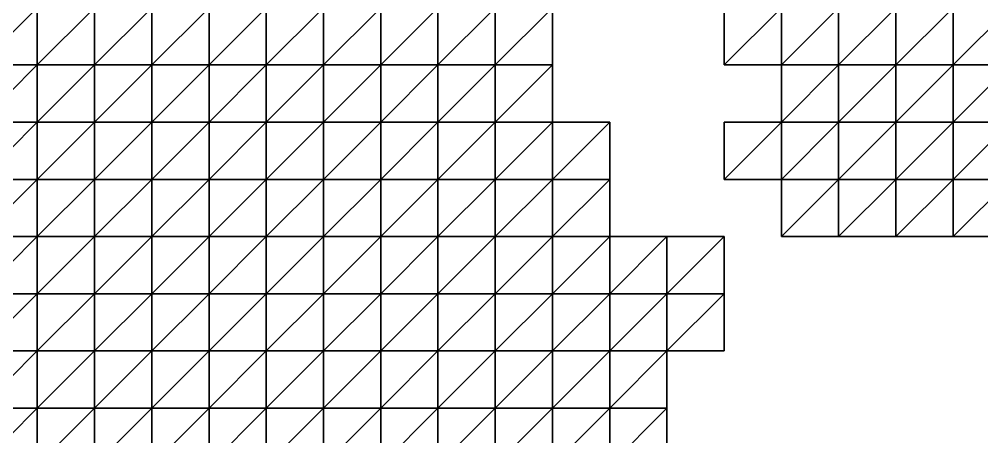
# Model space of a CAD drawing. Extents: x 292020 to 295740, y 4557680 to 4560040.
# Drawn here: x 293453.7 to 293790, y 4558450 to 4558596 of the extents above; entities that cross this region are included whole.
import ezdxf

# ---------------------------------------------------------------- set-up
doc = ezdxf.new("R2010")
doc.units = 0
doc.layers.add('RUN201_4_-_RUN201_NODOMAIN5_20X', color=7, linetype='CONTINUOUS')

msp = doc.modelspace()

# ---------------------------------------------------------------- linework, layer by layer
at = {"layer": 'RUN201_4_-_RUN201_NODOMAIN5_20X'}
for points in [[(293440, 4558600, 1840), (293440, 4558580, 1840), (293460, 4558600, 1840)], [(293460, 4558600, 1840), (293440, 4558580, 1840), (293460, 4558580, 1840)], [(293460, 4558600, 1940), (293440, 4558580, 1940), (293440, 4558600, 1940)], [(293460, 4558580, 1940), (293440, 4558580, 1940), (293460, 4558600, 1940)], [(293460, 4558600, 1840), (293460, 4558580, 1840), (293480, 4558600, 1840)], [(293480, 4558600, 1840), (293460, 4558580, 1840), (293480, 4558580, 1840)], [(293480, 4558600, 1940), (293460, 4558580, 1940), (293460, 4558600, 1940)], [(293480, 4558580, 1940), (293460, 4558580, 1940), (293480, 4558600, 1940)], [(293480, 4558580, 1840), (293480, 4558580, 1860), (293480, 4558600, 1840)], [(293480, 4558600, 1840), (293480, 4558580, 1860), (293480, 4558600, 1860)], [(293480, 4558600, 1860), (293480, 4558580, 1860), (293500, 4558600, 1860)], [(293500, 4558600, 1860), (293480, 4558580, 1860), (293500, 4558580, 1860)], [(293500, 4558600, 1940), (293480, 4558580, 1940), (293480, 4558600, 1940)], [(293500, 4558580, 1940), (293480, 4558580, 1940), (293500, 4558600, 1940)], [(293500, 4558600, 1860), (293500, 4558580, 1860), (293520, 4558600, 1860)], [(293520, 4558600, 1860), (293500, 4558580, 1860), (293520, 4558580, 1860)], [(293520, 4558600, 1940), (293500, 4558580, 1940), (293500, 4558600, 1940)], [(293520, 4558580, 1940), (293500, 4558580, 1940), (293520, 4558600, 1940)], [(293520, 4558580, 1860), (293520, 4558580, 1880), (293520, 4558600, 1860)], [(293520, 4558600, 1860), (293520, 4558580, 1880), (293520, 4558600, 1880)], [(293520, 4558600, 1880), (293520, 4558580, 1880), (293540, 4558600, 1880)], [(293540, 4558600, 1880), (293520, 4558580, 1880), (293540, 4558580, 1880)], [(293540, 4558600, 1940), (293520, 4558580, 1940), (293520, 4558600, 1940)], [(293540, 4558580, 1940), (293520, 4558580, 1940), (293540, 4558600, 1940)], [(293540, 4558600, 1880), (293540, 4558580, 1880), (293560, 4558600, 1880)], [(293560, 4558600, 1880), (293540, 4558580, 1880), (293560, 4558580, 1880)], [(293560, 4558600, 1940), (293540, 4558580, 1940), (293540, 4558600, 1940)], [(293560, 4558580, 1940), (293540, 4558580, 1940), (293560, 4558600, 1940)], [(293560, 4558600, 1880), (293560, 4558580, 1880), (293580, 4558600, 1880)], [(293580, 4558600, 1880), (293560, 4558580, 1880), (293580, 4558580, 1880)], [(293580, 4558600, 1940), (293560, 4558580, 1940), (293560, 4558600, 1940)], [(293580, 4558580, 1940), (293560, 4558580, 1940), (293580, 4558600, 1940)], [(293580, 4558580, 1880), (293580, 4558580, 1900), (293580, 4558600, 1880)], [(293580, 4558600, 1880), (293580, 4558580, 1900), (293580, 4558600, 1900)], [(293580, 4558600, 1900), (293580, 4558580, 1900), (293600, 4558600, 1900)], [(293600, 4558600, 1900), (293580, 4558580, 1900), (293600, 4558580, 1900)], [(293600, 4558600, 1940), (293580, 4558580, 1940), (293580, 4558600, 1940)], [(293600, 4558580, 1940), (293580, 4558580, 1940), (293600, 4558600, 1940)], [(293600, 4558600, 1900), (293600, 4558580, 1900), (293620, 4558600, 1900)], [(293620, 4558600, 1900), (293600, 4558580, 1900), (293620, 4558580, 1900)], [(293620, 4558600, 1940), (293600, 4558580, 1940), (293600, 4558600, 1940)], [(293620, 4558580, 1940), (293600, 4558580, 1940), (293620, 4558600, 1940)], [(293620, 4558580, 1900), (293620, 4558580, 1920), (293620, 4558600, 1900)], [(293620, 4558600, 1900), (293620, 4558580, 1920), (293620, 4558600, 1920)], [(293620, 4558600, 1920), (293620, 4558580, 1920), (293640, 4558600, 1920)], [(293640, 4558600, 1920), (293620, 4558580, 1920), (293640, 4558580, 1920)], [(293640, 4558600, 1940), (293620, 4558580, 1940), (293620, 4558600, 1940)], [(293640, 4558580, 1940), (293620, 4558580, 1940), (293640, 4558600, 1940)], [(293640, 4558580, 1920), (293640, 4558580, 1940), (293640, 4558600, 1920)], [(293640, 4558600, 1920), (293640, 4558580, 1940), (293640, 4558600, 1940)], [(293700, 4558600, 1940), (293700, 4558580, 1940), (293720, 4558600, 1940)], [(293720, 4558600, 1940), (293700, 4558580, 1940), (293720, 4558580, 1940)], [(293720, 4558600, 1960), (293700, 4558580, 1960), (293700, 4558600, 1960)], [(293720, 4558580, 1960), (293700, 4558580, 1960), (293720, 4558600, 1960)], [(293700, 4558600, 1940), (293700, 4558580, 1960), (293700, 4558580, 1940)], [(293700, 4558600, 1960), (293700, 4558580, 1960), (293700, 4558600, 1940)], [(293720, 4558600, 1920), (293720, 4558580, 1920), (293740, 4558600, 1920)], [(293740, 4558600, 1920), (293720, 4558580, 1920), (293740, 4558580, 1920)], [(293720, 4558600, 1920), (293720, 4558580, 1940), (293720, 4558580, 1920)], [(293720, 4558600, 1940), (293720, 4558580, 1940), (293720, 4558600, 1920)], [(293740, 4558600, 1960), (293720, 4558580, 1960), (293720, 4558600, 1960)], [(293740, 4558580, 1960), (293720, 4558580, 1960), (293740, 4558600, 1960)], [(293740, 4558600, 1920), (293740, 4558580, 1920), (293760, 4558600, 1920)], [(293760, 4558600, 1920), (293740, 4558580, 1920), (293760, 4558580, 1920)], [(293760, 4558600, 1960), (293740, 4558580, 1960), (293740, 4558600, 1960)], [(293760, 4558580, 1960), (293740, 4558580, 1960), (293760, 4558600, 1960)], [(293760, 4558600, 1900), (293760, 4558580, 1900), (293780, 4558600, 1900)], [(293780, 4558600, 1900), (293760, 4558580, 1900), (293780, 4558580, 1900)], [(293760, 4558600, 1900), (293760, 4558580, 1920), (293760, 4558580, 1900)], [(293760, 4558600, 1920), (293760, 4558580, 1920), (293760, 4558600, 1900)], [(293780, 4558600, 1960), (293760, 4558580, 1960), (293760, 4558600, 1960)], [(293780, 4558580, 1960), (293760, 4558580, 1960), (293780, 4558600, 1960)], [(293780, 4558600, 1900), (293780, 4558580, 1900), (293800, 4558600, 1900)], [(293800, 4558600, 1900), (293780, 4558580, 1900), (293800, 4558580, 1900)], [(293800, 4558600, 1960), (293780, 4558580, 1960), (293780, 4558600, 1960)], [(293800, 4558580, 1960), (293780, 4558580, 1960), (293800, 4558600, 1960)], [(293440, 4558580, 1840), (293440, 4558560, 1840), (293460, 4558580, 1840)], [(293460, 4558580, 1840), (293440, 4558560, 1840), (293460, 4558560, 1840)], [(293460, 4558580, 1940), (293440, 4558560, 1940), (293440, 4558580, 1940)], [(293460, 4558560, 1940), (293440, 4558560, 1940), (293460, 4558580, 1940)], [(293460, 4558580, 1840), (293460, 4558560, 1840), (293480, 4558580, 1840)], [(293480, 4558580, 1840), (293460, 4558560, 1840), (293480, 4558560, 1840)], [(293480, 4558580, 1940), (293460, 4558560, 1940), (293460, 4558580, 1940)], [(293480, 4558560, 1940), (293460, 4558560, 1940), (293480, 4558580, 1940)], [(293480, 4558580, 1840), (293480, 4558560, 1840), (293500, 4558580, 1840)], [(293500, 4558580, 1840), (293480, 4558560, 1840), (293500, 4558560, 1840)], [(293500, 4558580, 1840), (293480, 4558580, 1860), (293480, 4558580, 1840)], [(293500, 4558580, 1860), (293480, 4558580, 1860), (293500, 4558580, 1840)], [(293500, 4558580, 1940), (293480, 4558560, 1940), (293480, 4558580, 1940)], [(293500, 4558560, 1940), (293480, 4558560, 1940), (293500, 4558580, 1940)], [(293500, 4558580, 1840), (293500, 4558560, 1840), (293520, 4558580, 1840)], [(293520, 4558580, 1840), (293500, 4558560, 1840), (293520, 4558560, 1840)], [(293520, 4558580, 1840), (293500, 4558580, 1860), (293500, 4558580, 1840)], [(293520, 4558580, 1860), (293500, 4558580, 1860), (293520, 4558580, 1840)], [(293520, 4558580, 1940), (293500, 4558560, 1940), (293500, 4558580, 1940)], [(293520, 4558560, 1940), (293500, 4558560, 1940), (293520, 4558580, 1940)], [(293520, 4558560, 1840), (293520, 4558560, 1860), (293520, 4558580, 1840)], [(293520, 4558580, 1840), (293520, 4558560, 1860), (293520, 4558580, 1860)], [(293520, 4558580, 1860), (293520, 4558560, 1860), (293540, 4558580, 1860)], [(293540, 4558580, 1860), (293520, 4558560, 1860), (293540, 4558560, 1860)], [(293540, 4558580, 1860), (293520, 4558580, 1880), (293520, 4558580, 1860)], [(293540, 4558580, 1880), (293520, 4558580, 1880), (293540, 4558580, 1860)], [(293540, 4558580, 1940), (293520, 4558560, 1940), (293520, 4558580, 1940)], [(293540, 4558560, 1940), (293520, 4558560, 1940), (293540, 4558580, 1940)], [(293540, 4558580, 1860), (293540, 4558560, 1860), (293560, 4558580, 1860)], [(293560, 4558580, 1860), (293540, 4558560, 1860), (293560, 4558560, 1860)], [(293560, 4558580, 1860), (293540, 4558580, 1880), (293540, 4558580, 1860)], [(293560, 4558580, 1880), (293540, 4558580, 1880), (293560, 4558580, 1860)], [(293560, 4558580, 1940), (293540, 4558560, 1940), (293540, 4558580, 1940)], [(293560, 4558560, 1940), (293540, 4558560, 1940), (293560, 4558580, 1940)], [(293560, 4558560, 1860), (293560, 4558560, 1880), (293560, 4558580, 1860)], [(293560, 4558580, 1860), (293560, 4558560, 1880), (293560, 4558580, 1880)], [(293560, 4558580, 1880), (293560, 4558560, 1880), (293580, 4558580, 1880)], [(293580, 4558580, 1880), (293560, 4558560, 1880), (293580, 4558560, 1880)], [(293580, 4558580, 1940), (293560, 4558560, 1940), (293560, 4558580, 1940)], [(293580, 4558560, 1940), (293560, 4558560, 1940), (293580, 4558580, 1940)], [(293580, 4558580, 1880), (293580, 4558560, 1880), (293600, 4558580, 1880)], [(293600, 4558580, 1880), (293580, 4558560, 1880), (293600, 4558560, 1880)], [(293600, 4558580, 1880), (293580, 4558580, 1900), (293580, 4558580, 1880)], [(293600, 4558580, 1900), (293580, 4558580, 1900), (293600, 4558580, 1880)], [(293600, 4558580, 1940), (293580, 4558560, 1940), (293580, 4558580, 1940)], [(293600, 4558560, 1940), (293580, 4558560, 1940), (293600, 4558580, 1940)], [(293600, 4558560, 1880), (293600, 4558560, 1900), (293600, 4558580, 1880)], [(293600, 4558580, 1880), (293600, 4558560, 1900), (293600, 4558580, 1900)], [(293600, 4558580, 1900), (293600, 4558560, 1900), (293620, 4558580, 1900)], [(293620, 4558580, 1900), (293600, 4558560, 1900), (293620, 4558560, 1900)], [(293620, 4558580, 1940), (293600, 4558560, 1940), (293600, 4558580, 1940)], [(293620, 4558560, 1940), (293600, 4558560, 1940), (293620, 4558580, 1940)], [(293620, 4558560, 1900), (293620, 4558560, 1920), (293620, 4558580, 1900)], [(293620, 4558580, 1900), (293620, 4558560, 1920), (293620, 4558580, 1920)], [(293620, 4558580, 1920), (293620, 4558560, 1920), (293640, 4558580, 1920)], [(293640, 4558580, 1920), (293620, 4558560, 1920), (293640, 4558560, 1920)], [(293640, 4558580, 1940), (293620, 4558560, 1940), (293620, 4558580, 1940)], [(293640, 4558560, 1940), (293620, 4558560, 1940), (293640, 4558580, 1940)], [(293640, 4558560, 1920), (293640, 4558560, 1940), (293640, 4558580, 1920)], [(293640, 4558580, 1920), (293640, 4558560, 1940), (293640, 4558580, 1940)], [(293700, 4558580, 1940), (293700, 4558580, 1960), (293720, 4558580, 1940)], [(293720, 4558580, 1940), (293700, 4558580, 1960), (293720, 4558580, 1960)], [(293720, 4558580, 1920), (293720, 4558580, 1940), (293740, 4558580, 1920)], [(293740, 4558580, 1920), (293720, 4558580, 1940), (293740, 4558580, 1940)], [(293720, 4558580, 1940), (293720, 4558560, 1940), (293740, 4558580, 1940)], [(293740, 4558580, 1940), (293720, 4558560, 1940), (293740, 4558560, 1940)], [(293740, 4558580, 1960), (293720, 4558560, 1960), (293720, 4558580, 1960)], [(293740, 4558560, 1960), (293720, 4558560, 1960), (293740, 4558580, 1960)], [(293720, 4558580, 1940), (293720, 4558560, 1960), (293720, 4558560, 1940)], [(293720, 4558580, 1960), (293720, 4558560, 1960), (293720, 4558580, 1940)], [(293740, 4558580, 1920), (293740, 4558560, 1920), (293760, 4558580, 1920)], [(293760, 4558580, 1920), (293740, 4558560, 1920), (293760, 4558560, 1920)], [(293740, 4558580, 1920), (293740, 4558560, 1940), (293740, 4558560, 1920)], [(293740, 4558580, 1940), (293740, 4558560, 1940), (293740, 4558580, 1920)], [(293760, 4558580, 1960), (293740, 4558560, 1960), (293740, 4558580, 1960)], [(293760, 4558560, 1960), (293740, 4558560, 1960), (293760, 4558580, 1960)], [(293760, 4558580, 1900), (293760, 4558580, 1920), (293780, 4558580, 1900)], [(293780, 4558580, 1900), (293760, 4558580, 1920), (293780, 4558580, 1920)], [(293760, 4558580, 1920), (293760, 4558560, 1920), (293780, 4558580, 1920)], [(293780, 4558580, 1920), (293760, 4558560, 1920), (293780, 4558560, 1920)], [(293780, 4558580, 1960), (293760, 4558560, 1960), (293760, 4558580, 1960)], [(293780, 4558560, 1960), (293760, 4558560, 1960), (293780, 4558580, 1960)], [(293780, 4558580, 1900), (293780, 4558580, 1920), (293800, 4558580, 1900)], [(293800, 4558580, 1900), (293780, 4558580, 1920), (293800, 4558580, 1920)], [(293780, 4558580, 1920), (293780, 4558560, 1920), (293800, 4558580, 1920)], [(293800, 4558580, 1920), (293780, 4558560, 1920), (293800, 4558560, 1920)], [(293800, 4558580, 1960), (293780, 4558560, 1960), (293780, 4558580, 1960)], [(293800, 4558560, 1960), (293780, 4558560, 1960), (293800, 4558580, 1960)], [(293440, 4558560, 1840), (293440, 4558540, 1840), (293460, 4558560, 1840)], [(293460, 4558560, 1840), (293440, 4558540, 1840), (293460, 4558540, 1840)], [(293460, 4558560, 1940), (293440, 4558540, 1940), (293440, 4558560, 1940)], [(293460, 4558540, 1940), (293440, 4558540, 1940), (293460, 4558560, 1940)], [(293460, 4558560, 1840), (293460, 4558540, 1840), (293480, 4558560, 1840)], [(293480, 4558560, 1840), (293460, 4558540, 1840), (293480, 4558540, 1840)], [(293480, 4558560, 1940), (293460, 4558540, 1940), (293460, 4558560, 1940)], [(293480, 4558540, 1940), (293460, 4558540, 1940), (293480, 4558560, 1940)], [(293480, 4558560, 1840), (293480, 4558540, 1840), (293500, 4558560, 1840)], [(293500, 4558560, 1840), (293480, 4558540, 1840), (293500, 4558540, 1840)], [(293500, 4558560, 1940), (293480, 4558540, 1940), (293480, 4558560, 1940)], [(293500, 4558540, 1940), (293480, 4558540, 1940), (293500, 4558560, 1940)], [(293500, 4558560, 1840), (293500, 4558540, 1840), (293520, 4558560, 1840)], [(293520, 4558560, 1840), (293500, 4558540, 1840), (293520, 4558540, 1840)], [(293520, 4558560, 1940), (293500, 4558540, 1940), (293500, 4558560, 1940)], [(293520, 4558540, 1940), (293500, 4558540, 1940), (293520, 4558560, 1940)], [(293520, 4558560, 1840), (293520, 4558540, 1840), (293540, 4558560, 1840)], [(293540, 4558560, 1840), (293520, 4558540, 1840), (293540, 4558540, 1840)], [(293540, 4558560, 1840), (293520, 4558560, 1860), (293520, 4558560, 1840)], [(293540, 4558560, 1860), (293520, 4558560, 1860), (293540, 4558560, 1840)], [(293540, 4558560, 1920), (293520, 4558540, 1920), (293520, 4558560, 1920)], [(293540, 4558540, 1920), (293520, 4558540, 1920), (293540, 4558560, 1920)], [(293520, 4558540, 1920), (293520, 4558540, 1940), (293520, 4558560, 1920)], [(293520, 4558560, 1920), (293520, 4558540, 1940), (293520, 4558560, 1940)], [(293520, 4558560, 1920), (293520, 4558560, 1940), (293540, 4558560, 1920)], [(293540, 4558560, 1920), (293520, 4558560, 1940), (293540, 4558560, 1940)], [(293540, 4558560, 1840), (293540, 4558540, 1840), (293560, 4558560, 1840)], [(293560, 4558560, 1840), (293540, 4558540, 1840), (293560, 4558540, 1840)], [(293560, 4558560, 1840), (293540, 4558560, 1860), (293540, 4558560, 1840)], [(293560, 4558560, 1860), (293540, 4558560, 1860), (293560, 4558560, 1840)], [(293560, 4558560, 1940), (293540, 4558540, 1940), (293540, 4558560, 1940)], [(293560, 4558540, 1940), (293540, 4558540, 1940), (293560, 4558560, 1940)], [(293540, 4558560, 1920), (293540, 4558540, 1940), (293540, 4558540, 1920)], [(293540, 4558560, 1940), (293540, 4558540, 1940), (293540, 4558560, 1920)], [(293560, 4558540, 1840), (293560, 4558540, 1860), (293560, 4558560, 1840)], [(293560, 4558560, 1840), (293560, 4558540, 1860), (293560, 4558560, 1860)], [(293560, 4558560, 1860), (293560, 4558540, 1860), (293580, 4558560, 1860)], [(293580, 4558560, 1860), (293560, 4558540, 1860), (293580, 4558540, 1860)], [(293580, 4558560, 1860), (293560, 4558560, 1880), (293560, 4558560, 1860)], [(293580, 4558560, 1880), (293560, 4558560, 1880), (293580, 4558560, 1860)], [(293580, 4558560, 1940), (293560, 4558540, 1940), (293560, 4558560, 1940)], [(293580, 4558540, 1940), (293560, 4558540, 1940), (293580, 4558560, 1940)], [(293580, 4558560, 1860), (293580, 4558540, 1860), (293600, 4558560, 1860)], [(293600, 4558560, 1860), (293580, 4558540, 1860), (293600, 4558540, 1860)], [(293600, 4558560, 1860), (293580, 4558560, 1880), (293580, 4558560, 1860)], [(293600, 4558560, 1880), (293580, 4558560, 1880), (293600, 4558560, 1860)], [(293600, 4558560, 1940), (293580, 4558540, 1940), (293580, 4558560, 1940)], [(293600, 4558540, 1940), (293580, 4558540, 1940), (293600, 4558560, 1940)], [(293600, 4558540, 1860), (293600, 4558540, 1880), (293600, 4558560, 1860)], [(293600, 4558560, 1860), (293600, 4558540, 1880), (293600, 4558560, 1880)], [(293600, 4558560, 1880), (293600, 4558540, 1880), (293620, 4558560, 1880)], [(293620, 4558560, 1880), (293600, 4558540, 1880), (293620, 4558540, 1880)], [(293620, 4558560, 1880), (293600, 4558560, 1900), (293600, 4558560, 1880)], [(293620, 4558560, 1900), (293600, 4558560, 1900), (293620, 4558560, 1880)], [(293620, 4558560, 1940), (293600, 4558540, 1940), (293600, 4558560, 1940)], [(293620, 4558540, 1940), (293600, 4558540, 1940), (293620, 4558560, 1940)], [(293620, 4558540, 1880), (293620, 4558540, 1900), (293620, 4558560, 1880)], [(293620, 4558560, 1880), (293620, 4558540, 1900), (293620, 4558560, 1900)], [(293620, 4558560, 1900), (293620, 4558540, 1900), (293640, 4558560, 1900)], [(293640, 4558560, 1900), (293620, 4558540, 1900), (293640, 4558540, 1900)], [(293640, 4558560, 1900), (293620, 4558560, 1920), (293620, 4558560, 1900)], [(293640, 4558560, 1920), (293620, 4558560, 1920), (293640, 4558560, 1900)], [(293640, 4558560, 1940), (293620, 4558540, 1940), (293620, 4558560, 1940)], [(293640, 4558540, 1940), (293620, 4558540, 1940), (293640, 4558560, 1940)], [(293640, 4558540, 1900), (293640, 4558540, 1920), (293640, 4558560, 1900)], [(293640, 4558560, 1900), (293640, 4558540, 1920), (293640, 4558560, 1920)], [(293640, 4558560, 1920), (293640, 4558540, 1920), (293660, 4558560, 1920)], [(293660, 4558560, 1920), (293640, 4558540, 1920), (293660, 4558540, 1920)], [(293660, 4558560, 1940), (293640, 4558540, 1940), (293640, 4558560, 1940)], [(293660, 4558540, 1940), (293640, 4558540, 1940), (293660, 4558560, 1940)], [(293660, 4558560, 1920), (293640, 4558560, 1940), (293640, 4558560, 1920)], [(293660, 4558560, 1940), (293640, 4558560, 1940), (293660, 4558560, 1920)], [(293660, 4558540, 1920), (293660, 4558540, 1940), (293660, 4558560, 1920)], [(293660, 4558560, 1920), (293660, 4558540, 1940), (293660, 4558560, 1940)], [(293700, 4558560, 1940), (293700, 4558540, 1940), (293720, 4558560, 1940)], [(293720, 4558560, 1940), (293700, 4558540, 1940), (293720, 4558540, 1940)], [(293720, 4558560, 1960), (293700, 4558540, 1960), (293700, 4558560, 1960)], [(293720, 4558540, 1960), (293700, 4558540, 1960), (293720, 4558560, 1960)], [(293720, 4558560, 1940), (293700, 4558560, 1960), (293700, 4558560, 1940)], [(293720, 4558560, 1960), (293700, 4558560, 1960), (293720, 4558560, 1940)], [(293700, 4558560, 1940), (293700, 4558540, 1960), (293700, 4558540, 1940)], [(293700, 4558560, 1960), (293700, 4558540, 1960), (293700, 4558560, 1940)], [(293720, 4558560, 1920), (293720, 4558540, 1920), (293740, 4558560, 1920)], [(293740, 4558560, 1920), (293720, 4558540, 1920), (293740, 4558540, 1920)], [(293740, 4558560, 1920), (293720, 4558560, 1940), (293720, 4558560, 1920)], [(293740, 4558560, 1940), (293720, 4558560, 1940), (293740, 4558560, 1920)], [(293720, 4558560, 1920), (293720, 4558540, 1940), (293720, 4558540, 1920)], [(293720, 4558560, 1940), (293720, 4558540, 1940), (293720, 4558560, 1920)], [(293740, 4558560, 1960), (293720, 4558540, 1960), (293720, 4558560, 1960)], [(293740, 4558540, 1960), (293720, 4558540, 1960), (293740, 4558560, 1960)], [(293740, 4558560, 1920), (293740, 4558540, 1920), (293760, 4558560, 1920)], [(293760, 4558560, 1920), (293740, 4558540, 1920), (293760, 4558540, 1920)], [(293760, 4558560, 1960), (293740, 4558540, 1960), (293740, 4558560, 1960)], [(293760, 4558540, 1960), (293740, 4558540, 1960), (293760, 4558560, 1960)], [(293760, 4558560, 1920), (293760, 4558540, 1920), (293780, 4558560, 1920)], [(293780, 4558560, 1920), (293760, 4558540, 1920), (293780, 4558540, 1920)], [(293780, 4558560, 1960), (293760, 4558540, 1960), (293760, 4558560, 1960)], [(293780, 4558540, 1960), (293760, 4558540, 1960), (293780, 4558560, 1960)], [(293780, 4558560, 1920), (293780, 4558540, 1920), (293800, 4558560, 1920)], [(293800, 4558560, 1920), (293780, 4558540, 1920), (293800, 4558540, 1920)], [(293800, 4558560, 1960), (293780, 4558540, 1960), (293780, 4558560, 1960)], [(293800, 4558540, 1960), (293780, 4558540, 1960), (293800, 4558560, 1960)], [(293440, 4558540, 1840), (293440, 4558520, 1840), (293460, 4558540, 1840)], [(293460, 4558540, 1840), (293440, 4558520, 1840), (293460, 4558520, 1840)], [(293460, 4558540, 1940), (293440, 4558520, 1940), (293440, 4558540, 1940)], [(293460, 4558520, 1940), (293440, 4558520, 1940), (293460, 4558540, 1940)], [(293460, 4558540, 1840), (293460, 4558520, 1840), (293480, 4558540, 1840)], [(293480, 4558540, 1840), (293460, 4558520, 1840), (293480, 4558520, 1840)], [(293480, 4558540, 1940), (293460, 4558520, 1940), (293460, 4558540, 1940)], [(293480, 4558520, 1940), (293460, 4558520, 1940), (293480, 4558540, 1940)], [(293480, 4558540, 1840), (293480, 4558520, 1840), (293500, 4558540, 1840)], [(293500, 4558540, 1840), (293480, 4558520, 1840), (293500, 4558520, 1840)], [(293500, 4558540, 1940), (293480, 4558520, 1940), (293480, 4558540, 1940)], [(293500, 4558520, 1940), (293480, 4558520, 1940), (293500, 4558540, 1940)], [(293500, 4558540, 1840), (293500, 4558520, 1840), (293520, 4558540, 1840)], [(293520, 4558540, 1840), (293500, 4558520, 1840), (293520, 4558520, 1840)], [(293520, 4558540, 1920), (293500, 4558520, 1920), (293500, 4558540, 1920)], [(293520, 4558520, 1920), (293500, 4558520, 1920), (293520, 4558540, 1920)], [(293500, 4558520, 1920), (293500, 4558520, 1940), (293500, 4558540, 1920)], [(293500, 4558540, 1920), (293500, 4558520, 1940), (293500, 4558540, 1940)], [(293500, 4558540, 1920), (293500, 4558540, 1940), (293520, 4558540, 1920)], [(293520, 4558540, 1920), (293500, 4558540, 1940), (293520, 4558540, 1940)], [(293520, 4558540, 1840), (293520, 4558520, 1840), (293540, 4558540, 1840)], [(293540, 4558540, 1840), (293520, 4558520, 1840), (293540, 4558520, 1840)], [(293540, 4558540, 1920), (293520, 4558520, 1920), (293520, 4558540, 1920)], [(293540, 4558520, 1920), (293520, 4558520, 1920), (293540, 4558540, 1920)], [(293540, 4558540, 1840), (293540, 4558520, 1840), (293560, 4558540, 1840)], [(293560, 4558540, 1840), (293540, 4558520, 1840), (293560, 4558520, 1840)], [(293560, 4558540, 1920), (293540, 4558520, 1920), (293540, 4558540, 1920)], [(293560, 4558520, 1920), (293540, 4558520, 1920), (293560, 4558540, 1920)], [(293540, 4558540, 1920), (293540, 4558540, 1940), (293560, 4558540, 1920)], [(293560, 4558540, 1920), (293540, 4558540, 1940), (293560, 4558540, 1940)], [(293560, 4558520, 1840), (293560, 4558520, 1860), (293560, 4558540, 1840)], [(293560, 4558540, 1840), (293560, 4558520, 1860), (293560, 4558540, 1860)], [(293560, 4558540, 1860), (293560, 4558520, 1860), (293580, 4558540, 1860)], [(293580, 4558540, 1860), (293560, 4558520, 1860), (293580, 4558520, 1860)], [(293580, 4558540, 1940), (293560, 4558520, 1940), (293560, 4558540, 1940)], [(293580, 4558520, 1940), (293560, 4558520, 1940), (293580, 4558540, 1940)], [(293560, 4558540, 1920), (293560, 4558520, 1940), (293560, 4558520, 1920)], [(293560, 4558540, 1940), (293560, 4558520, 1940), (293560, 4558540, 1920)], [(293580, 4558540, 1860), (293580, 4558520, 1860), (293600, 4558540, 1860)], [(293600, 4558540, 1860), (293580, 4558520, 1860), (293600, 4558520, 1860)], [(293600, 4558540, 1940), (293580, 4558520, 1940), (293580, 4558540, 1940)], [(293600, 4558520, 1940), (293580, 4558520, 1940), (293600, 4558540, 1940)], [(293600, 4558520, 1860), (293600, 4558520, 1880), (293600, 4558540, 1860)], [(293600, 4558540, 1860), (293600, 4558520, 1880), (293600, 4558540, 1880)], [(293600, 4558540, 1880), (293600, 4558520, 1880), (293620, 4558540, 1880)], [(293620, 4558540, 1880), (293600, 4558520, 1880), (293620, 4558520, 1880)], [(293620, 4558540, 1940), (293600, 4558520, 1940), (293600, 4558540, 1940)], [(293620, 4558520, 1940), (293600, 4558520, 1940), (293620, 4558540, 1940)], [(293620, 4558520, 1880), (293620, 4558520, 1900), (293620, 4558540, 1880)], [(293620, 4558540, 1880), (293620, 4558520, 1900), (293620, 4558540, 1900)], [(293620, 4558540, 1900), (293620, 4558520, 1900), (293640, 4558540, 1900)], [(293640, 4558540, 1900), (293620, 4558520, 1900), (293640, 4558520, 1900)], [(293640, 4558540, 1940), (293620, 4558520, 1940), (293620, 4558540, 1940)], [(293640, 4558520, 1940), (293620, 4558520, 1940), (293640, 4558540, 1940)], [(293640, 4558520, 1900), (293640, 4558520, 1920), (293640, 4558540, 1900)], [(293640, 4558540, 1900), (293640, 4558520, 1920), (293640, 4558540, 1920)], [(293640, 4558540, 1920), (293640, 4558520, 1920), (293660, 4558540, 1920)], [(293660, 4558540, 1920), (293640, 4558520, 1920), (293660, 4558520, 1920)], [(293660, 4558540, 1940), (293640, 4558520, 1940), (293640, 4558540, 1940)], [(293660, 4558520, 1940), (293640, 4558520, 1940), (293660, 4558540, 1940)], [(293660, 4558520, 1920), (293660, 4558520, 1940), (293660, 4558540, 1920)], [(293660, 4558540, 1920), (293660, 4558520, 1940), (293660, 4558540, 1940)], [(293700, 4558540, 1940), (293700, 4558540, 1960), (293720, 4558540, 1940)], [(293720, 4558540, 1940), (293700, 4558540, 1960), (293720, 4558540, 1960)], [(293720, 4558540, 1920), (293720, 4558540, 1940), (293740, 4558540, 1920)], [(293740, 4558540, 1920), (293720, 4558540, 1940), (293740, 4558540, 1940)], [(293720, 4558540, 1940), (293720, 4558520, 1940), (293740, 4558540, 1940)], [(293740, 4558540, 1940), (293720, 4558520, 1940), (293740, 4558520, 1940)], [(293740, 4558540, 1960), (293720, 4558520, 1960), (293720, 4558540, 1960)], [(293740, 4558520, 1960), (293720, 4558520, 1960), (293740, 4558540, 1960)], [(293720, 4558540, 1940), (293720, 4558520, 1960), (293720, 4558520, 1940)], [(293720, 4558540, 1960), (293720, 4558520, 1960), (293720, 4558540, 1940)], [(293740, 4558540, 1920), (293740, 4558540, 1940), (293760, 4558540, 1920)], [(293760, 4558540, 1920), (293740, 4558540, 1940), (293760, 4558540, 1940)], [(293740, 4558540, 1940), (293740, 4558520, 1940), (293760, 4558540, 1940)], [(293760, 4558540, 1940), (293740, 4558520, 1940), (293760, 4558520, 1940)], [(293760, 4558540, 1960), (293740, 4558520, 1960), (293740, 4558540, 1960)], [(293760, 4558520, 1960), (293740, 4558520, 1960), (293760, 4558540, 1960)], [(293760, 4558540, 1920), (293760, 4558540, 1940), (293780, 4558540, 1920)], [(293780, 4558540, 1920), (293760, 4558540, 1940), (293780, 4558540, 1940)], [(293760, 4558540, 1940), (293760, 4558520, 1940), (293780, 4558540, 1940)], [(293780, 4558540, 1940), (293760, 4558520, 1940), (293780, 4558520, 1940)], [(293780, 4558540, 1960), (293760, 4558520, 1960), (293760, 4558540, 1960)], [(293780, 4558520, 1960), (293760, 4558520, 1960), (293780, 4558540, 1960)], [(293780, 4558540, 1920), (293780, 4558540, 1940), (293800, 4558540, 1920)], [(293800, 4558540, 1920), (293780, 4558540, 1940), (293800, 4558540, 1940)], [(293780, 4558540, 1940), (293780, 4558520, 1940), (293800, 4558540, 1940)], [(293800, 4558540, 1940), (293780, 4558520, 1940), (293800, 4558520, 1940)], [(293800, 4558540, 1960), (293780, 4558520, 1960), (293780, 4558540, 1960)], [(293800, 4558520, 1960), (293780, 4558520, 1960), (293800, 4558540, 1960)], [(293440, 4558520, 1840), (293440, 4558500, 1840), (293460, 4558520, 1840)], [(293460, 4558520, 1840), (293440, 4558500, 1840), (293460, 4558500, 1840)], [(293460, 4558520, 1940), (293440, 4558500, 1940), (293440, 4558520, 1940)], [(293460, 4558500, 1940), (293440, 4558500, 1940), (293460, 4558520, 1940)], [(293460, 4558520, 1840), (293460, 4558500, 1840), (293480, 4558520, 1840)], [(293480, 4558520, 1840), (293460, 4558500, 1840), (293480, 4558500, 1840)], [(293480, 4558520, 1940), (293460, 4558500, 1940), (293460, 4558520, 1940)], [(293480, 4558500, 1940), (293460, 4558500, 1940), (293480, 4558520, 1940)], [(293480, 4558520, 1840), (293480, 4558500, 1840), (293500, 4558520, 1840)], [(293500, 4558520, 1840), (293480, 4558500, 1840), (293500, 4558500, 1840)], [(293500, 4558520, 1940), (293480, 4558500, 1940), (293480, 4558520, 1940)], [(293500, 4558500, 1940), (293480, 4558500, 1940), (293500, 4558520, 1940)], [(293500, 4558520, 1840), (293500, 4558500, 1840), (293520, 4558520, 1840)], [(293520, 4558520, 1840), (293500, 4558500, 1840), (293520, 4558500, 1840)], [(293520, 4558520, 1920), (293500, 4558500, 1920), (293500, 4558520, 1920)], [(293520, 4558500, 1920), (293500, 4558500, 1920), (293520, 4558520, 1920)], [(293500, 4558500, 1920), (293500, 4558500, 1940), (293500, 4558520, 1920)], [(293500, 4558520, 1920), (293500, 4558500, 1940), (293500, 4558520, 1940)], [(293520, 4558500, 1840), (293520, 4558500, 1860), (293520, 4558520, 1840)], [(293520, 4558520, 1840), (293520, 4558500, 1860), (293520, 4558520, 1860)], [(293520, 4558520, 1840), (293520, 4558520, 1860), (293540, 4558520, 1840)], [(293540, 4558520, 1840), (293520, 4558520, 1860), (293540, 4558520, 1860)], [(293520, 4558520, 1860), (293520, 4558500, 1860), (293540, 4558520, 1860)], [(293540, 4558520, 1860), (293520, 4558500, 1860), (293540, 4558500, 1860)], [(293540, 4558520, 1920), (293520, 4558500, 1920), (293520, 4558520, 1920)], [(293540, 4558500, 1920), (293520, 4558500, 1920), (293540, 4558520, 1920)], [(293540, 4558520, 1840), (293540, 4558520, 1860), (293560, 4558520, 1840)], [(293560, 4558520, 1840), (293540, 4558520, 1860), (293560, 4558520, 1860)], [(293540, 4558520, 1860), (293540, 4558500, 1860), (293560, 4558520, 1860)], [(293560, 4558520, 1860), (293540, 4558500, 1860), (293560, 4558500, 1860)], [(293560, 4558520, 1920), (293540, 4558500, 1920), (293540, 4558520, 1920)], [(293560, 4558500, 1920), (293540, 4558500, 1920), (293560, 4558520, 1920)], [(293560, 4558520, 1840), (293560, 4558500, 1840), (293580, 4558520, 1840)], [(293580, 4558520, 1840), (293560, 4558500, 1840), (293580, 4558500, 1840)], [(293580, 4558520, 1840), (293560, 4558520, 1860), (293560, 4558520, 1840)], [(293580, 4558520, 1860), (293560, 4558520, 1860), (293580, 4558520, 1840)], [(293560, 4558520, 1840), (293560, 4558500, 1860), (293560, 4558500, 1840)], [(293560, 4558520, 1860), (293560, 4558500, 1860), (293560, 4558520, 1840)], [(293580, 4558520, 1940), (293560, 4558500, 1940), (293560, 4558520, 1940)], [(293580, 4558500, 1940), (293560, 4558500, 1940), (293580, 4558520, 1940)], [(293560, 4558520, 1920), (293560, 4558500, 1940), (293560, 4558500, 1920)], [(293560, 4558520, 1940), (293560, 4558500, 1940), (293560, 4558520, 1920)], [(293580, 4558520, 1840), (293580, 4558500, 1840), (293600, 4558520, 1840)], [(293600, 4558520, 1840), (293580, 4558500, 1840), (293600, 4558500, 1840)], [(293600, 4558520, 1840), (293580, 4558520, 1860), (293580, 4558520, 1840)], [(293600, 4558520, 1860), (293580, 4558520, 1860), (293600, 4558520, 1840)], [(293600, 4558520, 1940), (293580, 4558500, 1940), (293580, 4558520, 1940)], [(293600, 4558500, 1940), (293580, 4558500, 1940), (293600, 4558520, 1940)], [(293600, 4558500, 1840), (293600, 4558500, 1860), (293600, 4558520, 1840)], [(293600, 4558520, 1840), (293600, 4558500, 1860), (293600, 4558520, 1860)], [(293600, 4558520, 1860), (293600, 4558500, 1860), (293620, 4558520, 1860)], [(293620, 4558520, 1860), (293600, 4558500, 1860), (293620, 4558500, 1860)], [(293620, 4558520, 1860), (293600, 4558520, 1880), (293600, 4558520, 1860)], [(293620, 4558520, 1880), (293600, 4558520, 1880), (293620, 4558520, 1860)], [(293620, 4558520, 1940), (293600, 4558500, 1940), (293600, 4558520, 1940)], [(293620, 4558500, 1940), (293600, 4558500, 1940), (293620, 4558520, 1940)], [(293620, 4558500, 1860), (293620, 4558500, 1880), (293620, 4558520, 1860)], [(293620, 4558520, 1860), (293620, 4558500, 1880), (293620, 4558520, 1880)], [(293620, 4558520, 1880), (293620, 4558500, 1880), (293640, 4558520, 1880)], [(293640, 4558520, 1880), (293620, 4558500, 1880), (293640, 4558500, 1880)], [(293640, 4558520, 1880), (293620, 4558520, 1900), (293620, 4558520, 1880)], [(293640, 4558520, 1900), (293620, 4558520, 1900), (293640, 4558520, 1880)], [(293640, 4558520, 1940), (293620, 4558500, 1940), (293620, 4558520, 1940)], [(293640, 4558500, 1940), (293620, 4558500, 1940), (293640, 4558520, 1940)], [(293640, 4558500, 1880), (293640, 4558500, 1900), (293640, 4558520, 1880)], [(293640, 4558520, 1880), (293640, 4558500, 1900), (293640, 4558520, 1900)], [(293640, 4558520, 1900), (293640, 4558500, 1900), (293660, 4558520, 1900)], [(293660, 4558520, 1900), (293640, 4558500, 1900), (293660, 4558500, 1900)], [(293660, 4558520, 1900), (293640, 4558520, 1920), (293640, 4558520, 1900)], [(293660, 4558520, 1920), (293640, 4558520, 1920), (293660, 4558520, 1900)], [(293660, 4558520, 1940), (293640, 4558500, 1940), (293640, 4558520, 1940)], [(293660, 4558500, 1940), (293640, 4558500, 1940), (293660, 4558520, 1940)], [(293660, 4558500, 1900), (293660, 4558500, 1920), (293660, 4558520, 1900)], [(293660, 4558520, 1900), (293660, 4558500, 1920), (293660, 4558520, 1920)], [(293660, 4558520, 1920), (293660, 4558500, 1920), (293680, 4558520, 1920)], [(293680, 4558520, 1920), (293660, 4558500, 1920), (293680, 4558500, 1920)], [(293680, 4558520, 1920), (293660, 4558520, 1940), (293660, 4558520, 1920)], [(293680, 4558520, 1940), (293660, 4558520, 1940), (293680, 4558520, 1920)], [(293680, 4558520, 1960), (293660, 4558500, 1960), (293660, 4558520, 1960)], [(293680, 4558500, 1960), (293660, 4558500, 1960), (293680, 4558520, 1960)], [(293680, 4558520, 1940), (293660, 4558520, 1960), (293660, 4558520, 1940)], [(293680, 4558520, 1960), (293660, 4558520, 1960), (293680, 4558520, 1940)], [(293660, 4558520, 1940), (293660, 4558500, 1960), (293660, 4558500, 1940)], [(293660, 4558520, 1960), (293660, 4558500, 1960), (293660, 4558520, 1940)], [(293680, 4558500, 1920), (293680, 4558500, 1940), (293680, 4558520, 1920)], [(293680, 4558520, 1920), (293680, 4558500, 1940), (293680, 4558520, 1940)], [(293680, 4558520, 1940), (293680, 4558500, 1940), (293700, 4558520, 1940)], [(293700, 4558520, 1940), (293680, 4558500, 1940), (293700, 4558500, 1940)], [(293700, 4558520, 1960), (293680, 4558500, 1960), (293680, 4558520, 1960)], [(293700, 4558500, 1960), (293680, 4558500, 1960), (293700, 4558520, 1960)], [(293700, 4558520, 1940), (293680, 4558520, 1960), (293680, 4558520, 1940)], [(293700, 4558520, 1960), (293680, 4558520, 1960), (293700, 4558520, 1940)], [(293700, 4558500, 1940), (293700, 4558500, 1960), (293700, 4558520, 1940)], [(293700, 4558520, 1940), (293700, 4558500, 1960), (293700, 4558520, 1960)], [(293720, 4558520, 1940), (293720, 4558520, 1960), (293740, 4558520, 1940)], [(293740, 4558520, 1940), (293720, 4558520, 1960), (293740, 4558520, 1960)], [(293740, 4558520, 1940), (293740, 4558520, 1960), (293760, 4558520, 1940)], [(293760, 4558520, 1940), (293740, 4558520, 1960), (293760, 4558520, 1960)], [(293760, 4558520, 1940), (293760, 4558520, 1960), (293780, 4558520, 1940)], [(293780, 4558520, 1940), (293760, 4558520, 1960), (293780, 4558520, 1960)], [(293780, 4558520, 1940), (293780, 4558520, 1960), (293800, 4558520, 1940)], [(293800, 4558520, 1940), (293780, 4558520, 1960), (293800, 4558520, 1960)], [(293440, 4558500, 1840), (293440, 4558480, 1840), (293460, 4558500, 1840)], [(293460, 4558500, 1840), (293440, 4558480, 1840), (293460, 4558480, 1840)], [(293460, 4558500, 1940), (293440, 4558480, 1940), (293440, 4558500, 1940)], [(293460, 4558480, 1940), (293440, 4558480, 1940), (293460, 4558500, 1940)], [(293460, 4558500, 1840), (293460, 4558480, 1840), (293480, 4558500, 1840)], [(293480, 4558500, 1840), (293460, 4558480, 1840), (293480, 4558480, 1840)], [(293480, 4558500, 1940), (293460, 4558480, 1940), (293460, 4558500, 1940)], [(293480, 4558480, 1940), (293460, 4558480, 1940), (293480, 4558500, 1940)], [(293480, 4558500, 1840), (293480, 4558480, 1840), (293500, 4558500, 1840)], [(293500, 4558500, 1840), (293480, 4558480, 1840), (293500, 4558480, 1840)], [(293500, 4558500, 1920), (293480, 4558480, 1920), (293480, 4558500, 1920)], [(293500, 4558480, 1920), (293480, 4558480, 1920), (293500, 4558500, 1920)], [(293480, 4558480, 1920), (293480, 4558480, 1940), (293480, 4558500, 1920)], [(293480, 4558500, 1920), (293480, 4558480, 1940), (293480, 4558500, 1940)], [(293480, 4558500, 1920), (293480, 4558500, 1940), (293500, 4558500, 1920)], [(293500, 4558500, 1920), (293480, 4558500, 1940), (293500, 4558500, 1940)], [(293500, 4558480, 1840), (293500, 4558480, 1860), (293500, 4558500, 1840)], [(293500, 4558500, 1840), (293500, 4558480, 1860), (293500, 4558500, 1860)], [(293500, 4558500, 1840), (293500, 4558500, 1860), (293520, 4558500, 1840)], [(293520, 4558500, 1840), (293500, 4558500, 1860), (293520, 4558500, 1860)], [(293500, 4558500, 1860), (293500, 4558480, 1860), (293520, 4558500, 1860)], [(293520, 4558500, 1860), (293500, 4558480, 1860), (293520, 4558480, 1860)], [(293520, 4558500, 1920), (293500, 4558480, 1920), (293500, 4558500, 1920)], [(293520, 4558480, 1920), (293500, 4558480, 1920), (293520, 4558500, 1920)], [(293520, 4558500, 1860), (293520, 4558480, 1860), (293540, 4558500, 1860)], [(293540, 4558500, 1860), (293520, 4558480, 1860), (293540, 4558480, 1860)], [(293540, 4558500, 1920), (293520, 4558480, 1920), (293520, 4558500, 1920)], [(293540, 4558480, 1920), (293520, 4558480, 1920), (293540, 4558500, 1920)], [(293540, 4558500, 1840), (293540, 4558480, 1840), (293560, 4558500, 1840)], [(293560, 4558500, 1840), (293540, 4558480, 1840), (293560, 4558480, 1840)], [(293560, 4558500, 1840), (293540, 4558500, 1860), (293540, 4558500, 1840)], [(293560, 4558500, 1860), (293540, 4558500, 1860), (293560, 4558500, 1840)], [(293540, 4558500, 1840), (293540, 4558480, 1860), (293540, 4558480, 1840)], [(293540, 4558500, 1860), (293540, 4558480, 1860), (293540, 4558500, 1840)], [(293560, 4558500, 1920), (293540, 4558480, 1920), (293540, 4558500, 1920)], [(293560, 4558480, 1920), (293540, 4558480, 1920), (293560, 4558500, 1920)], [(293560, 4558500, 1840), (293560, 4558480, 1840), (293580, 4558500, 1840)], [(293580, 4558500, 1840), (293560, 4558480, 1840), (293580, 4558480, 1840)], [(293580, 4558500, 1940), (293560, 4558480, 1940), (293560, 4558500, 1940)], [(293580, 4558480, 1940), (293560, 4558480, 1940), (293580, 4558500, 1940)], [(293560, 4558500, 1920), (293560, 4558480, 1940), (293560, 4558480, 1920)], [(293560, 4558500, 1940), (293560, 4558480, 1940), (293560, 4558500, 1920)], [(293580, 4558500, 1840), (293580, 4558480, 1840), (293600, 4558500, 1840)], [(293600, 4558500, 1840), (293580, 4558480, 1840), (293600, 4558480, 1840)], [(293600, 4558500, 1940), (293580, 4558480, 1940), (293580, 4558500, 1940)], [(293600, 4558480, 1940), (293580, 4558480, 1940), (293600, 4558500, 1940)], [(293600, 4558480, 1840), (293600, 4558480, 1860), (293600, 4558500, 1840)], [(293600, 4558500, 1840), (293600, 4558480, 1860), (293600, 4558500, 1860)], [(293600, 4558500, 1860), (293600, 4558480, 1860), (293620, 4558500, 1860)], [(293620, 4558500, 1860), (293600, 4558480, 1860), (293620, 4558480, 1860)], [(293620, 4558500, 1940), (293600, 4558480, 1940), (293600, 4558500, 1940)], [(293620, 4558480, 1940), (293600, 4558480, 1940), (293620, 4558500, 1940)], [(293620, 4558480, 1860), (293620, 4558480, 1880), (293620, 4558500, 1860)], [(293620, 4558500, 1860), (293620, 4558480, 1880), (293620, 4558500, 1880)], [(293620, 4558500, 1880), (293620, 4558480, 1880), (293640, 4558500, 1880)], [(293640, 4558500, 1880), (293620, 4558480, 1880), (293640, 4558480, 1880)], [(293640, 4558500, 1940), (293620, 4558480, 1940), (293620, 4558500, 1940)], [(293640, 4558480, 1940), (293620, 4558480, 1940), (293640, 4558500, 1940)], [(293640, 4558480, 1880), (293640, 4558480, 1900), (293640, 4558500, 1880)], [(293640, 4558500, 1880), (293640, 4558480, 1900), (293640, 4558500, 1900)], [(293640, 4558500, 1900), (293640, 4558480, 1900), (293660, 4558500, 1900)], [(293660, 4558500, 1900), (293640, 4558480, 1900), (293660, 4558480, 1900)], [(293660, 4558500, 1940), (293640, 4558480, 1940), (293640, 4558500, 1940)], [(293660, 4558480, 1940), (293640, 4558480, 1940), (293660, 4558500, 1940)], [(293660, 4558480, 1900), (293660, 4558480, 1920), (293660, 4558500, 1900)], [(293660, 4558500, 1900), (293660, 4558480, 1920), (293660, 4558500, 1920)], [(293660, 4558500, 1920), (293660, 4558480, 1920), (293680, 4558500, 1920)], [(293680, 4558500, 1920), (293660, 4558480, 1920), (293680, 4558480, 1920)], [(293680, 4558500, 1960), (293660, 4558480, 1960), (293660, 4558500, 1960)], [(293680, 4558480, 1960), (293660, 4558480, 1960), (293680, 4558500, 1960)], [(293660, 4558500, 1940), (293660, 4558480, 1960), (293660, 4558480, 1940)], [(293660, 4558500, 1960), (293660, 4558480, 1960), (293660, 4558500, 1940)], [(293680, 4558480, 1920), (293680, 4558480, 1940), (293680, 4558500, 1920)], [(293680, 4558500, 1920), (293680, 4558480, 1940), (293680, 4558500, 1940)], [(293680, 4558500, 1940), (293680, 4558480, 1940), (293700, 4558500, 1940)], [(293700, 4558500, 1940), (293680, 4558480, 1940), (293700, 4558480, 1940)], [(293700, 4558500, 1960), (293680, 4558480, 1960), (293680, 4558500, 1960)], [(293700, 4558480, 1960), (293680, 4558480, 1960), (293700, 4558500, 1960)], [(293700, 4558480, 1940), (293700, 4558480, 1960), (293700, 4558500, 1940)], [(293700, 4558500, 1940), (293700, 4558480, 1960), (293700, 4558500, 1960)], [(293440, 4558480, 1840), (293440, 4558460, 1840), (293460, 4558480, 1840)], [(293460, 4558480, 1840), (293440, 4558460, 1840), (293460, 4558460, 1840)], [(293460, 4558480, 1940), (293440, 4558460, 1940), (293440, 4558480, 1940)], [(293460, 4558460, 1940), (293440, 4558460, 1940), (293460, 4558480, 1940)], [(293460, 4558480, 1840), (293460, 4558460, 1840), (293480, 4558480, 1840)], [(293480, 4558480, 1840), (293460, 4558460, 1840), (293480, 4558460, 1840)], [(293480, 4558480, 1940), (293460, 4558460, 1940), (293460, 4558480, 1940)], [(293480, 4558460, 1940), (293460, 4558460, 1940), (293480, 4558480, 1940)], [(293480, 4558480, 1840), (293480, 4558460, 1840), (293500, 4558480, 1840)], [(293500, 4558480, 1840), (293480, 4558460, 1840), (293500, 4558460, 1840)], [(293500, 4558480, 1920), (293480, 4558460, 1920), (293480, 4558480, 1920)], [(293500, 4558460, 1920), (293480, 4558460, 1920), (293500, 4558480, 1920)], [(293480, 4558460, 1920), (293480, 4558460, 1940), (293480, 4558480, 1920)], [(293480, 4558480, 1920), (293480, 4558460, 1940), (293480, 4558480, 1940)], [(293500, 4558460, 1840), (293500, 4558460, 1860), (293500, 4558480, 1840)], [(293500, 4558480, 1840), (293500, 4558460, 1860), (293500, 4558480, 1860)], [(293500, 4558480, 1860), (293500, 4558460, 1860), (293520, 4558480, 1860)], [(293520, 4558480, 1860), (293500, 4558460, 1860), (293520, 4558460, 1860)], [(293520, 4558480, 1920), (293500, 4558460, 1920), (293500, 4558480, 1920)], [(293520, 4558460, 1920), (293500, 4558460, 1920), (293520, 4558480, 1920)], [(293520, 4558480, 1860), (293520, 4558460, 1860), (293540, 4558480, 1860)], [(293540, 4558480, 1860), (293520, 4558460, 1860), (293540, 4558460, 1860)], [(293540, 4558480, 1920), (293520, 4558460, 1920), (293520, 4558480, 1920)], [(293540, 4558460, 1920), (293520, 4558460, 1920), (293540, 4558480, 1920)], [(293540, 4558480, 1840), (293540, 4558480, 1860), (293560, 4558480, 1840)], [(293560, 4558480, 1840), (293540, 4558480, 1860), (293560, 4558480, 1860)], [(293540, 4558480, 1860), (293540, 4558460, 1860), (293560, 4558480, 1860)], [(293560, 4558480, 1860), (293540, 4558460, 1860), (293560, 4558460, 1860)], [(293560, 4558480, 1920), (293540, 4558460, 1920), (293540, 4558480, 1920)], [(293560, 4558460, 1920), (293540, 4558460, 1920), (293560, 4558480, 1920)], [(293560, 4558480, 1840), (293560, 4558460, 1840), (293580, 4558480, 1840)], [(293580, 4558480, 1840), (293560, 4558460, 1840), (293580, 4558460, 1840)], [(293560, 4558480, 1840), (293560, 4558460, 1860), (293560, 4558460, 1840)], [(293560, 4558480, 1860), (293560, 4558460, 1860), (293560, 4558480, 1840)], [(293580, 4558480, 1940), (293560, 4558460, 1940), (293560, 4558480, 1940)], [(293580, 4558460, 1940), (293560, 4558460, 1940), (293580, 4558480, 1940)], [(293560, 4558480, 1920), (293560, 4558460, 1940), (293560, 4558460, 1920)], [(293560, 4558480, 1940), (293560, 4558460, 1940), (293560, 4558480, 1920)], [(293580, 4558460, 1840), (293580, 4558460, 1860), (293580, 4558480, 1840)], [(293580, 4558480, 1840), (293580, 4558460, 1860), (293580, 4558480, 1860)], [(293580, 4558480, 1840), (293580, 4558480, 1860), (293600, 4558480, 1840)], [(293600, 4558480, 1840), (293580, 4558480, 1860), (293600, 4558480, 1860)], [(293580, 4558480, 1860), (293580, 4558460, 1860), (293600, 4558480, 1860)], [(293600, 4558480, 1860), (293580, 4558460, 1860), (293600, 4558460, 1860)], [(293600, 4558480, 1940), (293580, 4558460, 1940), (293580, 4558480, 1940)], [(293600, 4558460, 1940), (293580, 4558460, 1940), (293600, 4558480, 1940)], [(293600, 4558460, 1860), (293600, 4558460, 1880), (293600, 4558480, 1860)], [(293600, 4558480, 1860), (293600, 4558460, 1880), (293600, 4558480, 1880)], [(293600, 4558480, 1860), (293600, 4558480, 1880), (293620, 4558480, 1860)], [(293620, 4558480, 1860), (293600, 4558480, 1880), (293620, 4558480, 1880)], [(293600, 4558480, 1880), (293600, 4558460, 1880), (293620, 4558480, 1880)], [(293620, 4558480, 1880), (293600, 4558460, 1880), (293620, 4558460, 1880)], [(293620, 4558480, 1940), (293600, 4558460, 1940), (293600, 4558480, 1940)], [(293620, 4558460, 1940), (293600, 4558460, 1940), (293620, 4558480, 1940)], [(293620, 4558460, 1880), (293620, 4558460, 1900), (293620, 4558480, 1880)], [(293620, 4558480, 1880), (293620, 4558460, 1900), (293620, 4558480, 1900)], [(293620, 4558480, 1880), (293620, 4558480, 1900), (293640, 4558480, 1880)], [(293640, 4558480, 1880), (293620, 4558480, 1900), (293640, 4558480, 1900)], [(293620, 4558480, 1900), (293620, 4558460, 1900), (293640, 4558480, 1900)], [(293640, 4558480, 1900), (293620, 4558460, 1900), (293640, 4558460, 1900)], [(293640, 4558480, 1940), (293620, 4558460, 1940), (293620, 4558480, 1940)], [(293640, 4558460, 1940), (293620, 4558460, 1940), (293640, 4558480, 1940)], [(293640, 4558460, 1900), (293640, 4558460, 1920), (293640, 4558480, 1900)], [(293640, 4558480, 1900), (293640, 4558460, 1920), (293640, 4558480, 1920)], [(293640, 4558480, 1900), (293640, 4558480, 1920), (293660, 4558480, 1900)], [(293660, 4558480, 1900), (293640, 4558480, 1920), (293660, 4558480, 1920)], [(293640, 4558480, 1920), (293640, 4558460, 1920), (293660, 4558480, 1920)], [(293660, 4558480, 1920), (293640, 4558460, 1920), (293660, 4558460, 1920)], [(293660, 4558480, 1940), (293640, 4558460, 1940), (293640, 4558480, 1940)], [(293660, 4558460, 1940), (293640, 4558460, 1940), (293660, 4558480, 1940)], [(293660, 4558460, 1920), (293660, 4558460, 1940), (293660, 4558480, 1920)], [(293660, 4558480, 1920), (293660, 4558460, 1940), (293660, 4558480, 1940)], [(293660, 4558480, 1920), (293660, 4558480, 1940), (293680, 4558480, 1920)], [(293680, 4558480, 1920), (293660, 4558480, 1940), (293680, 4558480, 1940)], [(293660, 4558480, 1940), (293660, 4558460, 1940), (293680, 4558480, 1940)], [(293680, 4558480, 1940), (293660, 4558460, 1940), (293680, 4558460, 1940)], [(293680, 4558480, 1960), (293660, 4558460, 1960), (293660, 4558480, 1960)], [(293680, 4558460, 1960), (293660, 4558460, 1960), (293680, 4558480, 1960)], [(293660, 4558480, 1940), (293660, 4558460, 1960), (293660, 4558460, 1940)], [(293660, 4558480, 1960), (293660, 4558460, 1960), (293660, 4558480, 1940)], [(293680, 4558460, 1940), (293680, 4558460, 1960), (293680, 4558480, 1940)], [(293680, 4558480, 1940), (293680, 4558460, 1960), (293680, 4558480, 1960)], [(293680, 4558480, 1940), (293680, 4558480, 1960), (293700, 4558480, 1940)], [(293700, 4558480, 1940), (293680, 4558480, 1960), (293700, 4558480, 1960)], [(293440, 4558460, 1840), (293440, 4558460, 1860), (293460, 4558460, 1840)], [(293460, 4558460, 1840), (293440, 4558460, 1860), (293460, 4558460, 1860)], [(293440, 4558460, 1860), (293440, 4558440, 1860), (293460, 4558460, 1860)], [(293460, 4558460, 1860), (293440, 4558440, 1860), (293460, 4558440, 1860)], [(293460, 4558460, 1940), (293440, 4558440, 1940), (293440, 4558460, 1940)], [(293460, 4558440, 1940), (293440, 4558440, 1940), (293460, 4558460, 1940)], [(293460, 4558460, 1840), (293460, 4558460, 1860), (293480, 4558460, 1840)], [(293480, 4558460, 1840), (293460, 4558460, 1860), (293480, 4558460, 1860)], [(293460, 4558460, 1860), (293460, 4558440, 1860), (293480, 4558460, 1860)], [(293480, 4558460, 1860), (293460, 4558440, 1860), (293480, 4558440, 1860)], [(293480, 4558460, 1940), (293460, 4558440, 1940), (293460, 4558460, 1940)], [(293480, 4558440, 1940), (293460, 4558440, 1940), (293480, 4558460, 1940)], [(293480, 4558460, 1840), (293480, 4558460, 1860), (293500, 4558460, 1840)], [(293500, 4558460, 1840), (293480, 4558460, 1860), (293500, 4558460, 1860)], [(293480, 4558460, 1860), (293480, 4558440, 1860), (293500, 4558460, 1860)], [(293500, 4558460, 1860), (293480, 4558440, 1860), (293500, 4558440, 1860)], [(293500, 4558460, 1920), (293480, 4558440, 1920), (293480, 4558460, 1920)], [(293500, 4558440, 1920), (293480, 4558440, 1920), (293500, 4558460, 1920)], [(293480, 4558440, 1920), (293480, 4558440, 1940), (293480, 4558460, 1920)], [(293480, 4558460, 1920), (293480, 4558440, 1940), (293480, 4558460, 1940)], [(293500, 4558460, 1840), (293500, 4558440, 1840), (293520, 4558460, 1840)], [(293520, 4558460, 1840), (293500, 4558440, 1840), (293520, 4558440, 1840)], [(293520, 4558460, 1840), (293500, 4558460, 1860), (293500, 4558460, 1840)], [(293520, 4558460, 1860), (293500, 4558460, 1860), (293520, 4558460, 1840)], [(293500, 4558460, 1840), (293500, 4558440, 1860), (293500, 4558440, 1840)], [(293500, 4558460, 1860), (293500, 4558440, 1860), (293500, 4558460, 1840)], [(293520, 4558460, 1920), (293500, 4558440, 1920), (293500, 4558460, 1920)], [(293520, 4558440, 1920), (293500, 4558440, 1920), (293520, 4558460, 1920)], [(293520, 4558460, 1840), (293520, 4558440, 1840), (293540, 4558460, 1840)], [(293540, 4558460, 1840), (293520, 4558440, 1840), (293540, 4558440, 1840)], [(293540, 4558460, 1840), (293520, 4558460, 1860), (293520, 4558460, 1840)], [(293540, 4558460, 1860), (293520, 4558460, 1860), (293540, 4558460, 1840)], [(293540, 4558460, 1920), (293520, 4558440, 1920), (293520, 4558460, 1920)], [(293540, 4558440, 1920), (293520, 4558440, 1920), (293540, 4558460, 1920)], [(293540, 4558440, 1840), (293540, 4558440, 1860), (293540, 4558460, 1840)], [(293540, 4558460, 1840), (293540, 4558440, 1860), (293540, 4558460, 1860)], [(293540, 4558460, 1860), (293540, 4558440, 1860), (293560, 4558460, 1860)], [(293560, 4558460, 1860), (293540, 4558440, 1860), (293560, 4558440, 1860)], [(293560, 4558460, 1940), (293540, 4558440, 1940), (293540, 4558460, 1940)], [(293560, 4558440, 1940), (293540, 4558440, 1940), (293560, 4558460, 1940)], [(293560, 4558460, 1920), (293540, 4558460, 1940), (293540, 4558460, 1920)], [(293560, 4558460, 1940), (293540, 4558460, 1940), (293560, 4558460, 1920)], [(293540, 4558460, 1920), (293540, 4558440, 1940), (293540, 4558440, 1920)], [(293540, 4558460, 1940), (293540, 4558440, 1940), (293540, 4558460, 1920)], [(293560, 4558460, 1840), (293560, 4558460, 1860), (293580, 4558460, 1840)], [(293580, 4558460, 1840), (293560, 4558460, 1860), (293580, 4558460, 1860)], [(293560, 4558460, 1860), (293560, 4558440, 1860), (293580, 4558460, 1860)], [(293580, 4558460, 1860), (293560, 4558440, 1860), (293580, 4558440, 1860)], [(293580, 4558460, 1940), (293560, 4558440, 1940), (293560, 4558460, 1940)], [(293580, 4558440, 1940), (293560, 4558440, 1940), (293580, 4558460, 1940)], [(293580, 4558460, 1860), (293580, 4558440, 1860), (293600, 4558460, 1860)], [(293600, 4558460, 1860), (293580, 4558440, 1860), (293600, 4558440, 1860)], [(293600, 4558460, 1940), (293580, 4558440, 1940), (293580, 4558460, 1940)], [(293600, 4558440, 1940), (293580, 4558440, 1940), (293600, 4558460, 1940)], [(293600, 4558440, 1860), (293600, 4558440, 1880), (293600, 4558460, 1860)], [(293600, 4558460, 1860), (293600, 4558440, 1880), (293600, 4558460, 1880)], [(293600, 4558460, 1880), (293600, 4558440, 1880), (293620, 4558460, 1880)], [(293620, 4558460, 1880), (293600, 4558440, 1880), (293620, 4558440, 1880)], [(293620, 4558460, 1940), (293600, 4558440, 1940), (293600, 4558460, 1940)], [(293620, 4558440, 1940), (293600, 4558440, 1940), (293620, 4558460, 1940)], [(293620, 4558440, 1880), (293620, 4558440, 1900), (293620, 4558460, 1880)], [(293620, 4558460, 1880), (293620, 4558440, 1900), (293620, 4558460, 1900)], [(293620, 4558460, 1900), (293620, 4558440, 1900), (293640, 4558460, 1900)], [(293640, 4558460, 1900), (293620, 4558440, 1900), (293640, 4558440, 1900)], [(293640, 4558460, 1940), (293620, 4558440, 1940), (293620, 4558460, 1940)], [(293640, 4558440, 1940), (293620, 4558440, 1940), (293640, 4558460, 1940)], [(293640, 4558440, 1900), (293640, 4558440, 1920), (293640, 4558460, 1900)], [(293640, 4558460, 1900), (293640, 4558440, 1920), (293640, 4558460, 1920)], [(293640, 4558460, 1920), (293640, 4558440, 1920), (293660, 4558460, 1920)], [(293660, 4558460, 1920), (293640, 4558440, 1920), (293660, 4558440, 1920)], [(293660, 4558460, 1960), (293640, 4558440, 1960), (293640, 4558460, 1960)], [(293660, 4558440, 1960), (293640, 4558440, 1960), (293660, 4558460, 1960)], [(293660, 4558460, 1940), (293640, 4558460, 1960), (293640, 4558460, 1940)], [(293660, 4558460, 1960), (293640, 4558460, 1960), (293660, 4558460, 1940)], [(293640, 4558460, 1940), (293640, 4558440, 1960), (293640, 4558440, 1940)], [(293640, 4558460, 1960), (293640, 4558440, 1960), (293640, 4558460, 1940)], [(293660, 4558440, 1920), (293660, 4558440, 1940), (293660, 4558460, 1920)], [(293660, 4558460, 1920), (293660, 4558440, 1940), (293660, 4558460, 1940)], [(293660, 4558460, 1940), (293660, 4558440, 1940), (293680, 4558460, 1940)], [(293680, 4558460, 1940), (293660, 4558440, 1940), (293680, 4558440, 1940)], [(293680, 4558460, 1960), (293660, 4558440, 1960), (293660, 4558460, 1960)], [(293680, 4558440, 1960), (293660, 4558440, 1960), (293680, 4558460, 1960)], [(293680, 4558440, 1940), (293680, 4558440, 1960), (293680, 4558460, 1940)], [(293680, 4558460, 1940), (293680, 4558440, 1960), (293680, 4558460, 1960)]]:
    msp.add_3dface(points, dxfattribs=at)

doc.saveas('drawing.dxf')
